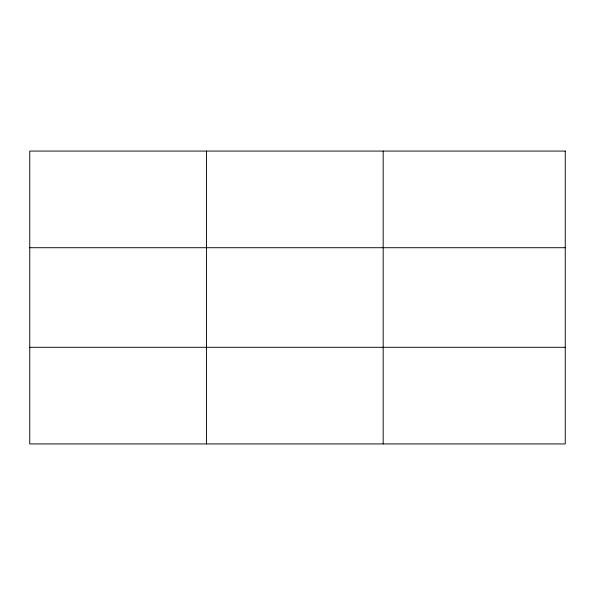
<?xml version="1.0" encoding="UTF-8"?>
<svg xmlns="http://www.w3.org/2000/svg" width="595" height="595" viewBox="0 0 595 595"><rect width="100%" height="100%" fill="white"/><g stroke="black" fill="none" stroke-linecap="round" stroke-linejoin="round"><path stroke-width="0.89" d="M206.465 443.93L206.465 151.071M383.18 443.93L383.18 151.071M29.75 247.713L565.25 247.713M29.75 347.287L565.25 347.287M565.25 151.071L565.25 443.93L29.75 443.93L29.75 151.071L565.25 151.071"/></g></svg>
